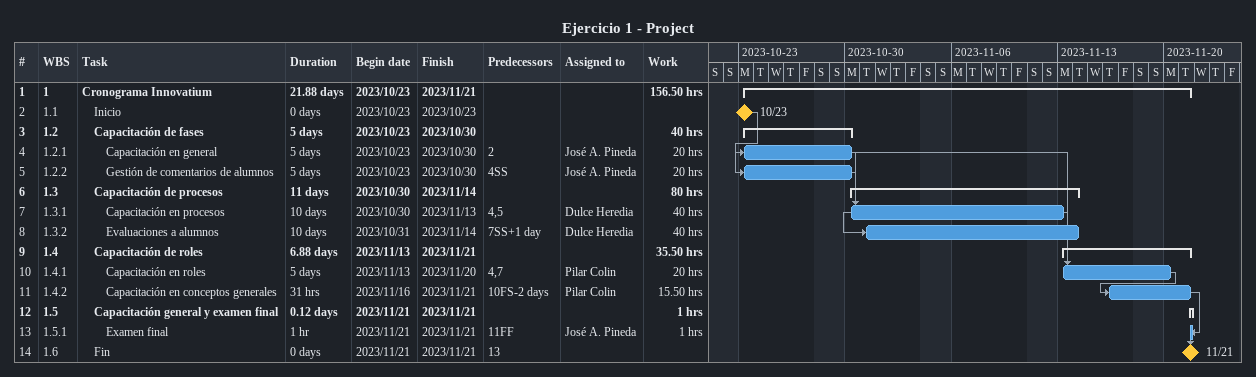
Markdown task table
Ejercicio 1 - Project

| ID | WBS | Task | Duration | Start | Finish | Predecessors | Resources | Work (h) |
|---|---|---|---|---|---|---|---|---|
| 1 | 1 | **Cronograma Innovatium** | 21.88d | 2023-10-23 | 2023-11-21 |  |  | 156.50 |
| 2 | 1.1 | Inicio | 0d | 2023-10-23 | 2023-10-23 |  |  |  |
| 3 | 1.2 | **Capacitación de fases** | 5d | 2023-10-23 | 2023-10-30 |  |  | 40 |
| 4 | 1.2.1 | Capacitación en general | 5d | 2023-10-23 | 2023-10-30 | 2 | José A. Pineda | 20 |
| 5 | 1.2.2 | Gestión de comentarios de alumnos | 5d | 2023-10-23 | 2023-10-30 | 4SS | José A. Pineda | 20 |
| 6 | 1.3 | **Capacitación de procesos** | 11d | 2023-10-30 | 2023-11-14 |  |  | 80 |
| 7 | 1.3.1 | Capacitación en procesos | 10d | 2023-10-30 | 2023-11-13 | 4, 5 | Dulce Heredia | 40 |
| 8 | 1.3.2 | Evaluaciones a alumnos | 10d | 2023-10-31 | 2023-11-14 | 7SS+1d | Dulce Heredia | 40 |
| 9 | 1.4 | **Capacitación de roles** | 6.88d | 2023-11-13 | 2023-11-21 |  |  | 35.50 |
| 10 | 1.4.1 | Capacitación en roles | 5d | 2023-11-13 | 2023-11-20 | 4, 7 | Pilar Colin | 20 |
| 11 | 1.4.2 | Capacitación en conceptos generales | 31h | 2023-11-16 | 2023-11-21 | 10FS-2d | Pilar Colin | 15.50 |
| 12 | 1.5 | **Capacitación general y examen final** | 0.12d | 2023-11-21 | 2023-11-21 |  |  | 1 |
| 13 | 1.5.1 | Examen final | 1h | 2023-11-21 | 2023-11-21 | 11FF | José A. Pineda | 1 |
| 14 | 1.6 | Fin | 0d | 2023-11-21 | 2023-11-21 | 13 |  |  |
